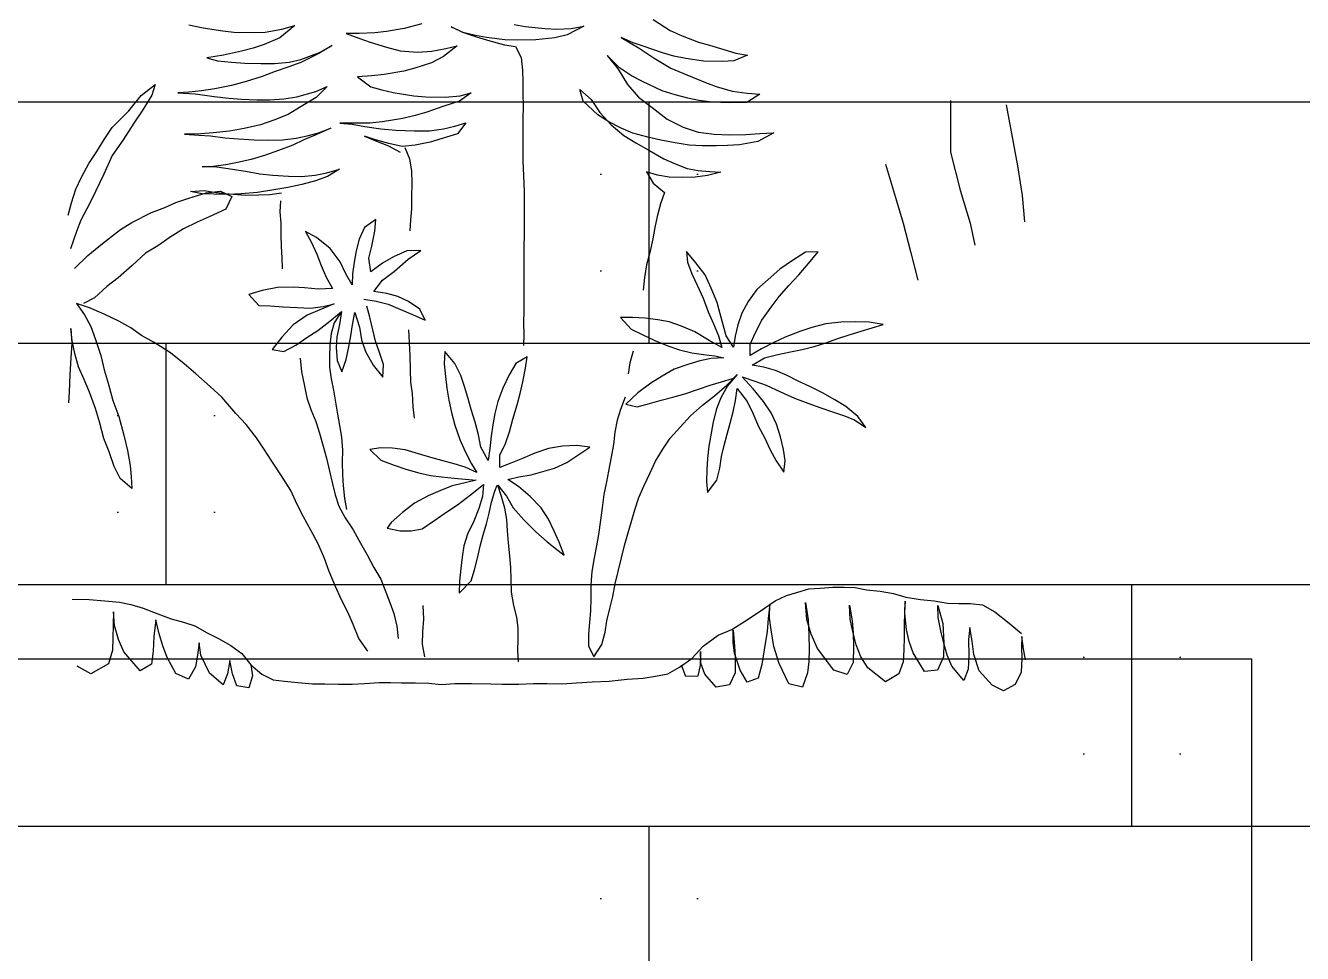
# Model space of a CAD drawing. Header units: metres. Extents: x -58 to 722, y -1100 to 345.
# Drawn here: x 243.281 to 243.81, y -484.173 to -483.789 of the extents above; entities that cross this region are included whole.
import ezdxf

# ---------------------------------------------------------------- set-up
doc = ezdxf.new("R2010")
doc.units = ezdxf.units.M
doc.header["$MEASUREMENT"] = 0
for name, color, linetype in [('FSR_ARQ_005VEGETACION', 64, 'Continuous'), ('FSR_ARQ_008MOBILIARIO', 115, 'Continuous'), ('FSR_ARQ_028JARDINERAS', 133, 'Continuous')]:
    doc.layers.add(name, color=color, linetype=linetype)

# ---------------------------------------------------------------- blocks, each defined once
blk = doc.blocks.new('arbustos 01')
at = {"layer": 'FSR_ARQ_005VEGETACION', "color": 103}
for p, q in [((188.49752, -31.78922), (188.4897, -31.79434)), ((188.53535, -31.79348), (188.52948, -31.79237)), ((188.52948, -31.79237), (188.53706, -31.79633)), ((188.55638, -31.79248), (188.54719, -31.79344)), ((188.56151, -31.79157), (188.55638, -31.79248)), ((188.59045, -31.79273), (188.58487, -31.7952)), ((188.5851, -31.7952), (188.59045, -31.79273)), ((188.60394, -31.79124), (188.6121, -31.7934)), ((188.6684, -31.79371), (188.66252, -31.79211)), ((188.66252, -31.79211), (188.6693, -31.79776)), ((188.71129, -31.79169), (188.70462, -31.7931)), ((188.48423, -31.79681), (188.47662, -31.79978)), ((188.4897, -31.79434), (188.48423, -31.79681)), ((188.51234, -31.7975), (188.50392, -31.80252)), ((188.50675, -31.80009), (188.51234, -31.7975)), ((188.54193, -31.79375), (188.53535, -31.79348)), ((188.53706, -31.79633), (188.54282, -31.79769)), ((188.54719, -31.79344), (188.54193, -31.79375)), ((188.54282, -31.79769), (188.55156, -31.79864)), ((188.55156, -31.79864), (188.55993, -31.79877)), ((188.55993, -31.79877), (188.56579, -31.79869)), ((188.56579, -31.79869), (188.57426, -31.7975)), ((188.57892, -31.79731), (188.57272, -31.79907)), ((188.57426, -31.7975), (188.57939, -31.79671)), ((188.58487, -31.7952), (188.57892, -31.79731)), ((188.57939, -31.79671), (188.5851, -31.7952)), ((188.6121, -31.7934), (188.62024, -31.79484)), ((188.62024, -31.79484), (188.62563, -31.79548)), ((188.62563, -31.79548), (188.63293, -31.79574)), ((188.63296, -31.7979), (188.62784, -31.79976)), ((188.63293, -31.79574), (188.63891, -31.79578)), ((188.63891, -31.79578), (188.63296, -31.7979)), ((188.67619, -31.79504), (188.6684, -31.79371)), ((188.6693, -31.79776), (188.67651, -31.80077)), ((188.68146, -31.79532), (188.67619, -31.79504)), ((188.69054, -31.79508), (188.68146, -31.79532)), ((188.69555, -31.79454), (188.69054, -31.79508)), ((188.70462, -31.7931), (188.69555, -31.79454)), ((188.46507, -31.80316), (188.45948, -31.80479)), ((188.47162, -31.80116), (188.46507, -31.80316)), ((188.47662, -31.79978), (188.47162, -31.80116)), ((188.48807, -31.80608), (188.49331, -31.80469)), ((188.49331, -31.80469), (188.50175, -31.80171)), ((188.50392, -31.80252), (188.49704, -31.80703)), ((188.50175, -31.80171), (188.50675, -31.80009)), ((188.56093, -31.80174), (188.55825, -31.8068)), ((188.56594, -31.80096), (188.56093, -31.80174)), ((188.57272, -31.79907), (188.56594, -31.80096)), ((188.59298, -31.80262), (188.58782, -31.80138)), ((188.58782, -31.80138), (188.59398, -31.80631)), ((188.59945, -31.80385), (188.59298, -31.80262)), ((188.60603, -31.80424), (188.59945, -31.80385)), ((188.61403, -31.80365), (188.60603, -31.80424)), ((188.62022, -31.80201), (188.61403, -31.80365)), ((188.62784, -31.79976), (188.62022, -31.80201)), ((188.6511, -31.80446), (188.64532, -31.80131)), ((188.64532, -31.80131), (188.65134, -31.80494)), ((188.65975, -31.80769), (188.6511, -31.80446)), ((188.67651, -31.80077), (188.68167, -31.80249)), ((188.68167, -31.80249), (188.68707, -31.80386)), ((188.68707, -31.80386), (188.69534, -31.80566)), ((188.45948, -31.80479), (188.45411, -31.8057)), ((188.45411, -31.8057), (188.46048, -31.80825)), ((188.46048, -31.80825), (188.46563, -31.80866)), ((188.46563, -31.80866), (188.47435, -31.80842)), ((188.47435, -31.80842), (188.48258, -31.80723)), ((188.48258, -31.80723), (188.48807, -31.80608)), ((188.49704, -31.80703), (188.48946, -31.81168)), ((188.513, -31.81148), (188.51866, -31.80578)), ((188.51866, -31.80578), (188.51361, -31.81207)), ((188.55825, -31.8068), (188.55769, -31.81261)), ((188.59398, -31.80631), (188.59964, -31.80923)), ((188.59964, -31.80923), (188.6072, -31.81175)), ((188.65134, -31.80494), (188.65977, -31.80901)), ((188.66502, -31.80894), (188.65975, -31.80769)), ((188.65977, -31.80901), (188.66517, -31.81109)), ((188.67185, -31.80956), (188.66502, -31.80894)), ((188.67806, -31.80948), (188.67185, -31.80956)), ((188.68547, -31.80938), (188.67806, -31.80948)), ((188.69168, -31.80893), (188.68547, -31.80938)), ((188.69801, -31.80837), (188.69168, -31.80893)), ((188.69534, -31.80566), (188.70301, -31.80687)), ((188.70301, -31.80687), (188.69801, -31.80837)), ((188.48209, -31.81477), (188.47353, -31.81835)), ((188.48946, -31.81168), (188.48209, -31.81477)), ((188.50245, -31.81784), (188.50756, -31.81526)), ((188.50756, -31.81526), (188.513, -31.81148)), ((188.51361, -31.81207), (188.5094, -31.81918)), ((188.55769, -31.81261), (188.55752, -31.81819)), ((188.6072, -31.81175), (188.61236, -31.81312)), ((188.61236, -31.81312), (188.62135, -31.81455)), ((188.62135, -31.81455), (188.6271, -31.81519)), ((188.6271, -31.81519), (188.63368, -31.8157)), ((188.63368, -31.8157), (188.62752, -31.8202)), ((188.66517, -31.81109), (188.67154, -31.81315)), ((188.67154, -31.81315), (188.67743, -31.81546)), ((188.67743, -31.81546), (188.68487, -31.81775)), ((188.46115, -31.82222), (188.45435, -31.82315)), ((188.46853, -31.82009), (188.46115, -31.82222)), ((188.47353, -31.81835), (188.46853, -31.82009)), ((188.48747, -31.8239), (188.49342, -31.82214)), ((188.49342, -31.82214), (188.50245, -31.81784)), ((188.5094, -31.81918), (188.50434, -31.8251)), ((188.53131, -31.82151), (188.52611, -31.82612)), ((188.52971, -31.82691), (188.53131, -31.82151)), ((188.55752, -31.81819), (188.55746, -31.82327)), ((188.6224, -31.82159), (188.61716, -31.82286)), ((188.62752, -31.8202), (188.6224, -31.82159)), ((188.65277, -31.82237), (188.6476, -31.82005)), ((188.6476, -31.82005), (188.65269, -31.82512)), ((188.68487, -31.81775), (188.69159, -31.81969)), ((188.69159, -31.81969), (188.69926, -31.82114)), ((188.69926, -31.82114), (188.70549, -31.82213)), ((188.73313, -31.82432), (188.72673, -31.81914)), ((188.72673, -31.81914), (188.72835, -31.82414)), ((188.45435, -31.82315), (188.4485, -31.82359)), ((188.4485, -31.82359), (188.45441, -31.82746)), ((188.45441, -31.82746), (188.46254, -31.82758)), ((188.46254, -31.82758), (188.47042, -31.82736)), ((188.47042, -31.82736), (188.47651, -31.82656)), ((188.47651, -31.82656), (188.48163, -31.82541)), ((188.48163, -31.82541), (188.48747, -31.8239)), ((188.50434, -31.8251), (188.49807, -31.82973)), ((188.52611, -31.82612), (188.52213, -31.83215)), ((188.52298, -31.83322), (188.52971, -31.82691)), ((188.55746, -31.82327), (188.55742, -31.8291)), ((188.58634, -31.82435), (188.5813, -31.8231)), ((188.5813, -31.8231), (188.58661, -31.82686)), ((188.59328, -31.82509), (188.58634, -31.82435)), ((188.58661, -31.82686), (188.59393, -31.82915)), ((188.60212, -31.82485), (188.59328, -31.82509)), ((188.60774, -31.82442), (188.60212, -31.82485)), ((188.61716, -31.82286), (188.60774, -31.82442)), ((188.65269, -31.82512), (188.66029, -31.8298)), ((188.66153, -31.82488), (188.65277, -31.82237)), ((188.49807, -31.82973), (188.49109, -31.83509)), ((188.52213, -31.83215), (188.51695, -31.83772)), ((188.51788, -31.8364), (188.52298, -31.83322)), ((188.55742, -31.8291), (188.5575, -31.83517)), ((188.59393, -31.82915), (188.60174, -31.83191)), ((188.60174, -31.83191), (188.60714, -31.83351)), ((188.60714, -31.83351), (188.61278, -31.83487)), ((188.48373, -31.83877), (188.47683, -31.84114)), ((188.49109, -31.83509), (188.48373, -31.83877)), ((188.50684, -31.84157), (188.5123, -31.83922)), ((188.51695, -31.83772), (188.51103, -31.84259)), ((188.5123, -31.83922), (188.51788, -31.8364)), ((188.5575, -31.83517), (188.55758, -31.84099)), ((188.5888, -31.8383), (188.58376, -31.83682)), ((188.58376, -31.83682), (188.58765, -31.8419)), ((188.59407, -31.83955), (188.5888, -31.8383)), ((188.60054, -31.84053), (188.59407, -31.83955)), ((188.61278, -31.83487), (188.62224, -31.83641)), ((188.62288, -31.83963), (188.61596, -31.8402)), ((188.62224, -31.83641), (188.62799, -31.83693)), ((188.63028, -31.83858), (188.62288, -31.83963)), ((188.62799, -31.83693), (188.636, -31.83706)), ((188.636, -31.83742), (188.63028, -31.83858)), ((188.636, -31.83706), (188.64174, -31.83699)), ((188.64174, -31.83699), (188.636, -31.83742)), ((188.6516, -31.84151), (188.64583, -31.83932)), ((188.64583, -31.83932), (188.65317, -31.84257)), ((188.4485, -31.84176), (188.44204, -31.84137)), ((188.44204, -31.84137), (188.44939, -31.84545)), ((188.45496, -31.84215), (188.4485, -31.84176)), ((188.44939, -31.84545), (188.45778, -31.8469)), ((188.46238, -31.84229), (188.45496, -31.84215)), ((188.46955, -31.84207), (188.46238, -31.84229)), ((188.47683, -31.84114), (188.46955, -31.84207)), ((188.48741, -31.84601), (188.49409, -31.84485)), ((188.49409, -31.84485), (188.49993, -31.84345)), ((188.49993, -31.84345), (188.50684, -31.84157)), ((188.51103, -31.84259), (188.50546, -31.84601)), ((188.55758, -31.84099), (188.55754, -31.84732)), ((188.58765, -31.8419), (188.59461, -31.84408)), ((188.59461, -31.84408), (188.60025, -31.84568)), ((188.60025, -31.84568), (188.60709, -31.84714)), ((188.60736, -31.84056), (188.60054, -31.84053)), ((188.61596, -31.8402), (188.60736, -31.84056)), ((188.61915, -31.84638), (188.62534, -31.84462)), ((188.62487, -31.84522), (188.6194, -31.84745)), ((188.63046, -31.843), (188.62487, -31.84522)), ((188.62534, -31.84462), (188.63046, -31.843)), ((188.65676, -31.84276), (188.6516, -31.84151)), ((188.65317, -31.84257), (188.65834, -31.84465)), ((188.66179, -31.84389), (188.65676, -31.84276)), ((188.45778, -31.8469), (188.46328, -31.8473)), ((188.46328, -31.8473), (188.46843, -31.84747)), ((188.46843, -31.84747), (188.47488, -31.84738)), ((188.47488, -31.84738), (188.48097, -31.84706)), ((188.48097, -31.84706), (188.48741, -31.84601)), ((188.60709, -31.84714), (188.61307, -31.84777)), ((188.61307, -31.84777), (188.61915, -31.84638))]:
    blk.add_line(p, q, dxfattribs=at)
at = {"layer": 'FSR_ARQ_005VEGETACION', "color": 104}
for p, q in [((188.70549, -31.82213), (188.71123, -31.82277)), ((188.36064, -31.82655), (188.36066, -31.85034)), ((188.66752, -31.82576), (188.66153, -31.82488)), ((188.67399, -31.82627), (188.66752, -31.82576)), ((188.67996, -31.82619), (188.67399, -31.82627)), ((188.68701, -31.82597), (188.67996, -31.82619)), ((188.69286, -31.82541), (188.68701, -31.82597)), ((188.69955, -31.82472), (188.69286, -31.82541)), ((188.70826, -31.82353), (188.69955, -31.82472)), ((188.71626, -31.82306), (188.70826, -31.82353)), ((188.71123, -31.82277), (188.71626, -31.82306)), ((188.72835, -31.82414), (188.73275, -31.83126)), ((188.73884, -31.83129), (188.73313, -31.82432)), ((188.33511, -31.82851), (188.3299, -31.85665)), ((188.66029, -31.8298), (188.66559, -31.83296)), ((188.66559, -31.83296), (188.67208, -31.83562)), ((188.73275, -31.83126), (188.73653, -31.83706)), ((188.7466, -31.83896), (188.73884, -31.83129)), ((188.67208, -31.83562), (188.67821, -31.83781)), ((188.67821, -31.83781), (188.68576, -31.8395)), ((188.68576, -31.8395), (188.69247, -31.8406)), ((188.73653, -31.83706), (188.74154, -31.84464)), ((188.75026, -31.84453), (188.7466, -31.83896)), ((188.65834, -31.84465), (188.66339, -31.84709)), ((188.66814, -31.84464), (188.66179, -31.84389)), ((188.67483, -31.84478), (188.66814, -31.84464)), ((188.68117, -31.8447), (188.67483, -31.84478)), ((188.68846, -31.84424), (188.68117, -31.8447)), ((188.69466, -31.84368), (188.68846, -31.84424)), ((188.69247, -31.8406), (188.70001, -31.84145)), ((188.70135, -31.84287), (188.69466, -31.84368)), ((188.70001, -31.84145), (188.70576, -31.84185)), ((188.7066, -31.84244), (188.70135, -31.84287)), ((188.70576, -31.84185), (188.71329, -31.84199)), ((188.71329, -31.84199), (188.7066, -31.84244)), ((188.74154, -31.84464), (188.74654, -31.85187)), ((188.75356, -31.84998), (188.75026, -31.84453)), ((188.36066, -31.85034), (188.35621, -31.86787)), ((188.49953, -31.84944), (188.49265, -31.85347)), ((188.50546, -31.84601), (188.49953, -31.84944)), ((188.55754, -31.84732), (188.55752, -31.85451)), ((188.61179, -31.84819), (188.60968, -31.85337)), ((188.6194, -31.84745), (188.61406, -31.85027)), ((188.66339, -31.84709), (188.67, -31.84951)), ((188.67, -31.84951), (188.67589, -31.8517)), ((188.67589, -31.8517), (188.68261, -31.85364)), ((188.75734, -31.85555), (188.75356, -31.84998)), ((188.3299, -31.85665), (188.32778, -31.87025)), ((188.39058, -31.85579), (188.38562, -31.87276)), ((188.48766, -31.85557), (188.48195, -31.8578)), ((188.49265, -31.85347), (188.48766, -31.85557)), ((188.55752, -31.85451), (188.55723, -31.86108)), ((188.60968, -31.85337), (188.6088, -31.85912)), ((188.68261, -31.85364), (188.68884, -31.85511)), ((188.68884, -31.85511), (188.69424, -31.85624)), ((188.69424, -31.85624), (188.69998, -31.85688)), ((188.69939, -31.857), (188.69426, -31.85767)), ((188.70513, -31.85704), (188.69939, -31.857)), ((188.69998, -31.85688), (188.70513, -31.85704)), ((188.74654, -31.85187), (188.75036, -31.86042)), ((188.76066, -31.86184), (188.75734, -31.85555)), ((188.47157, -31.85926), (188.46644, -31.85957)), ((188.46644, -31.85957), (188.47255, -31.86104)), ((188.47683, -31.85883), (188.47157, -31.85926)), ((188.47255, -31.86104), (188.47818, -31.8618)), ((188.48195, -31.8578), (188.47683, -31.85883)), ((188.47818, -31.8618), (188.48392, -31.86196)), ((188.48392, -31.86196), (188.49026, -31.86187)), ((188.49026, -31.86187), (188.49562, -31.86085)), ((188.49562, -31.86085), (188.50063, -31.85946)), ((188.50063, -31.85946), (188.49759, -31.86464)), ((188.55723, -31.86108), (188.55697, -31.86865)), ((188.6088, -31.85912), (188.60864, -31.86462)), ((188.64766, -31.85986), (188.6419, -31.85814)), ((188.6419, -31.85814), (188.64745, -31.86153)), ((188.64745, -31.86153), (188.65297, -31.86349)), ((188.65318, -31.86086), (188.64766, -31.85986)), ((188.6594, -31.86149), (188.65318, -31.86086)), ((188.66538, -31.86141), (188.6594, -31.86149)), ((188.67254, -31.86095), (188.66538, -31.86141)), ((188.67851, -31.86027), (188.67254, -31.86095)), ((188.68519, -31.85911), (188.67851, -31.86027)), ((188.69426, -31.85767), (188.68519, -31.85911)), ((188.75036, -31.86042), (188.75417, -31.86838)), ((188.76324, -31.86742), (188.76066, -31.86184)), ((188.35621, -31.86787), (188.3517, -31.88299)), ((188.49759, -31.86464), (188.49227, -31.8689)), ((188.49227, -31.8689), (188.49413, -31.87406)), ((188.55697, -31.86865), (188.55692, -31.8746)), ((188.60864, -31.86462), (188.60872, -31.87071)), ((188.65297, -31.86349), (188.65921, -31.8652)), ((188.65921, -31.8652), (188.66569, -31.86655)), ((188.66569, -31.86655), (188.673, -31.86788)), ((188.67398, -31.86978), (188.66859, -31.86902)), ((188.673, -31.86788), (188.67958, -31.86887)), ((188.67958, -31.86887), (188.68712, -31.86948)), ((188.69667, -31.86832), (188.69145, -31.87079)), ((188.69859, -31.86885), (188.69274, -31.86953)), ((188.70326, -31.86907), (188.69667, -31.86832)), ((188.7042, -31.86805), (188.69859, -31.86885)), ((188.7113, -31.87147), (188.70326, -31.86907)), ((188.71054, -31.86845), (188.7042, -31.86805)), ((188.70506, -31.86948), (188.71054, -31.86845)), ((188.75417, -31.86838), (188.75675, -31.87373)), ((188.76524, -31.87361), (188.76324, -31.86742)), ((188.32778, -31.87025), (188.32659, -31.88238)), ((188.38562, -31.87276), (188.38246, -31.883)), ((188.49413, -31.87406), (188.49576, -31.8799)), ((188.55692, -31.8746), (188.5569, -31.88228)), ((188.60872, -31.87071), (188.6088, -31.87645)), ((188.66901, -31.8727), (188.66931, -31.87778)), ((188.679, -31.86995), (188.67398, -31.86978)), ((188.6851, -31.87011), (188.679, -31.86995)), ((188.69274, -31.86953), (188.6851, -31.87011)), ((188.68712, -31.86948), (188.69311, -31.86976)), ((188.69145, -31.87079), (188.69427, -31.87661)), ((188.69311, -31.86976), (188.6998, -31.86967)), ((188.6998, -31.86967), (188.70506, -31.86948)), ((188.71718, -31.87343), (188.7113, -31.87147)), ((188.72235, -31.87575), (188.71718, -31.87343)), ((188.75675, -31.87373), (188.76093, -31.88168)), ((188.76675, -31.87933), (188.76524, -31.87361)), ((188.49576, -31.8799), (188.49679, -31.88503)), ((188.6088, -31.87645), (188.60923, -31.88147)), ((188.66931, -31.87778), (188.6689, -31.88305)), ((188.69427, -31.87661), (188.70185, -31.88009)), ((188.70185, -31.88009), (188.70738, -31.88252)), ((188.72836, -31.87817), (188.72235, -31.87575)), ((188.73751, -31.88271), (188.72836, -31.87817)), ((188.3517, -31.88299), (188.3495, -31.8932)), ((188.38246, -31.883), (188.37889, -31.89664)), ((188.49679, -31.88503), (188.49769, -31.89015)), ((188.5569, -31.88228), (188.55698, -31.88836)), ((188.60923, -31.88147), (188.60954, -31.8866)), ((188.62568, -31.88674), (188.62524, -31.88137)), ((188.62524, -31.88137), (188.63043, -31.885)), ((188.62696, -31.89354), (188.62568, -31.88674)), ((188.63043, -31.885), (188.6329, -31.89035)), ((188.65249, -31.88961), (188.65759, -31.88679)), ((188.65759, -31.88679), (188.6548, -31.89196)), ((188.6689, -31.88305), (188.66885, -31.88831)), ((188.70738, -31.88252), (188.71376, -31.88555)), ((188.71376, -31.88555), (188.71979, -31.88941)), ((188.74269, -31.88587), (188.73751, -31.88271)), ((188.75091, -31.89233), (188.74269, -31.88587)), ((188.76093, -31.88168), (188.76291, -31.88679)), ((188.76291, -31.88679), (188.76565, -31.89476)), ((188.49769, -31.89015), (188.4991, -31.89647)), ((188.55698, -31.88836), (188.55706, -31.89369)), ((188.6329, -31.89035), (188.63429, -31.89571)), ((188.64623, -31.89471), (188.65249, -31.88961)), ((188.6548, -31.89196), (188.65236, -31.89726)), ((188.66885, -31.88831), (188.66881, -31.89381)), ((188.71979, -31.88941), (188.72558, -31.89351)), ((188.75768, -31.89786), (188.75091, -31.89233)), ((188.37889, -31.89664), (188.37578, -31.9093)), ((188.42612, -31.90158), (188.42158, -31.89613)), ((188.42158, -31.89613), (188.42748, -31.89642)), ((188.42748, -31.89642), (188.43348, -31.90018)), ((188.47787, -31.90125), (188.48214, -31.89599)), ((188.48214, -31.89599), (188.48177, -31.90101)), ((188.4991, -31.89647), (188.50061, -31.90219)), ((188.55706, -31.89369), (188.55701, -31.89964)), ((188.61031, -31.89962), (188.60452, -31.89552)), ((188.60452, -31.89552), (188.61085, -31.89567)), ((188.61085, -31.89567), (188.61699, -31.89857)), ((188.61699, -31.89857), (188.62205, -31.90137)), ((188.62835, -31.89914), (188.62696, -31.89354)), ((188.63429, -31.89571), (188.63519, -31.90096)), ((188.64153, -31.90087), (188.64623, -31.89471)), ((188.65236, -31.89726), (188.65028, -31.90243)), ((188.66881, -31.89381), (188.66852, -31.89895)), ((188.72558, -31.89351), (188.73125, -31.89678)), ((188.73125, -31.89678), (188.7373, -31.90256)), ((188.76386, -31.90387), (188.75768, -31.89786)), ((188.43053, -31.90673), (188.42612, -31.90158)), ((188.43348, -31.90018), (188.4393, -31.90419)), ((188.4393, -31.90419), (188.44457, -31.90889)), ((188.47361, -31.90682), (188.47787, -31.90125)), ((188.48177, -31.90101), (188.47974, -31.90637)), ((188.50061, -31.90219), (188.50152, -31.90803)), ((188.55701, -31.89964), (188.5571, -31.90633)), ((188.6166, -31.90504), (188.61031, -31.89962)), ((188.62205, -31.90137), (188.62748, -31.90537)), ((188.62748, -31.90537), (188.62835, -31.89914)), ((188.63519, -31.90096), (188.63598, -31.90633)), ((188.63897, -31.90629), (188.64153, -31.90087)), ((188.65028, -31.90243), (188.64808, -31.90784)), ((188.66852, -31.89895), (188.66835, -31.90409)), ((188.7373, -31.90256), (188.74383, -31.90821)), ((188.43518, -31.91175), (188.43053, -31.90673)), ((188.44457, -31.90889), (188.44977, -31.91353)), ((188.47084, -31.91287), (188.47361, -31.90682)), ((188.47974, -31.90637), (188.47733, -31.91148)), ((188.50152, -31.90803), (188.50208, -31.91388)), ((188.5571, -31.90633), (188.55706, -31.91216)), ((188.62216, -31.90926), (188.6166, -31.90504)), ((188.62605, -31.91447), (188.62216, -31.90926)), ((188.63598, -31.90633), (188.63605, -31.91135)), ((188.63605, -31.91135), (188.63897, -31.90629)), ((188.64808, -31.90784), (188.64516, -31.91313)), ((188.74383, -31.90821), (188.74903, -31.91208)), ((188.43959, -31.91683), (188.43518, -31.91175)), ((188.44977, -31.91353), (188.45375, -31.91912)), ((188.46814, -31.91948), (188.47084, -31.91287)), ((188.47733, -31.91148), (188.47456, -31.91753)), ((188.55706, -31.91216), (188.55714, -31.91773)), ((188.61509, -31.91677), (188.62009, -31.91539)), ((188.62009, -31.91539), (188.62605, -31.91447)), ((188.64516, -31.91313), (188.65162, -31.91341)), ((188.65162, -31.91341), (188.65795, -31.91272)), ((188.65795, -31.91272), (188.6632, -31.91241)), ((188.6632, -31.91241), (188.6705, -31.91255)), ((188.6705, -31.91255), (188.67745, -31.91401)), ((188.67745, -31.91401), (188.68369, -31.91584)), ((188.68369, -31.91584), (188.67898, -31.92092)), ((188.74903, -31.91208), (188.7546, -31.91739)), ((188.4437, -31.92235), (188.43959, -31.91683)), ((188.45375, -31.91912), (188.45674, -31.92447)), ((188.46666, -31.92477), (188.46814, -31.91948)), ((188.47456, -31.91753), (188.47217, -31.92389)), ((188.55714, -31.91773), (188.55709, -31.92331)), ((188.605, -31.92253), (188.6101, -31.91911)), ((188.6101, -31.91911), (188.61509, -31.91677)), ((188.61956, -31.9203), (188.61409, -31.92252)), ((188.62504, -31.91891), (188.61956, -31.9203)), ((188.63076, -31.91799), (188.62504, -31.91891)), ((188.62789, -31.92628), (188.62925, -31.92124)), ((188.64946, -31.92132), (188.64442, -31.92008)), ((188.64442, -31.92008), (188.65019, -31.92251)), ((188.6552, -31.92208), (188.64946, -31.92132)), ((188.66142, -31.92188), (188.6552, -31.92208)), ((188.66787, -31.92155), (188.66142, -31.92188)), ((188.67384, -31.92111), (188.66787, -31.92155)), ((188.67898, -31.92092), (188.67384, -31.92111)), ((188.75028, -31.92486), (188.75693, -31.92202)), ((188.7546, -31.91739), (188.75965, -31.91995)), ((188.75693, -31.92202), (188.763, -31.92002)), ((188.763, -31.92002), (188.75925, -31.92521)), ((188.44749, -31.92763), (188.4437, -31.92235)), ((188.45061, -31.93366), (188.44749, -31.92763)), ((188.45674, -31.92447), (188.45855, -31.92984)), ((188.46537, -31.92981), (188.46666, -31.92477)), ((188.47217, -31.92389), (188.46982, -31.92931)), ((188.49026, -31.92835), (188.49539, -31.92742)), ((188.49539, -31.92742), (188.50121, -31.92672)), ((188.50121, -31.92672), (188.50703, -31.92639)), ((188.50703, -31.92639), (188.51255, -31.92638)), ((188.51255, -31.92638), (188.50773, -31.93183)), ((188.55709, -31.92331), (188.55716, -31.92889)), ((188.60244, -31.9277), (188.605, -31.92253)), ((188.60838, -31.92499), (188.60244, -31.9277)), ((188.61409, -31.92252), (188.60838, -31.92499)), ((188.62653, -31.93216), (188.62789, -31.92628)), ((188.63479, -31.92415), (188.63273, -31.93088)), ((188.63594, -31.92976), (188.63479, -31.92415)), ((188.64632, -31.92818), (188.641, -31.92371)), ((188.641, -31.92371), (188.64192, -31.92968)), ((188.641, -31.92371), (188.6443, -31.92881)), ((188.65019, -31.92251), (188.6568, -31.92529)), ((188.6568, -31.92529), (188.6632, -31.92986)), ((188.73793, -31.93112), (188.74351, -31.92806)), ((188.74351, -31.92806), (188.75028, -31.92486)), ((188.75925, -31.92521), (188.75633, -31.93063)), ((188.39167, -31.92957), (188.39816, -31.92861)), ((188.39671, -31.93117), (188.39167, -31.92957)), ((188.40175, -31.93265), (188.39671, -31.93117)), ((188.39816, -31.92861), (188.40423, -31.92841)), ((188.40729, -31.93444), (188.40175, -31.93265)), ((188.40423, -31.92841), (188.41112, -31.9285)), ((188.41112, -31.9285), (188.41807, -31.92939)), ((188.41807, -31.92939), (188.42448, -31.93098)), ((188.42448, -31.93098), (188.43008, -31.93289)), ((188.43008, -31.93289), (188.43675, -31.93553)), ((188.45291, -31.93884), (188.45061, -31.93366)), ((188.45855, -31.92984), (188.45986, -31.93503)), ((188.46389, -31.93491), (188.46537, -31.92981)), ((188.46982, -31.92931), (188.46754, -31.9348)), ((188.47172, -31.93697), (188.47836, -31.93304)), ((188.47836, -31.93304), (188.48453, -31.93035)), ((188.48453, -31.93035), (188.49026, -31.92835)), ((188.50773, -31.93183), (188.50255, -31.9342)), ((188.55716, -31.92889), (188.55711, -31.93422)), ((188.61015, -31.93214), (188.6096, -31.94386)), ((188.62529, -31.93731), (188.62653, -31.93216)), ((188.63273, -31.93088), (188.63173, -31.93663)), ((188.63673, -31.93489), (188.63594, -31.92976)), ((188.64192, -31.92968), (188.64307, -31.93528)), ((188.6443, -31.92881), (188.6458, -31.93381)), ((188.6458, -31.93381), (188.64635, -31.93918)), ((188.65188, -31.93241), (188.64632, -31.92818)), ((188.65694, -31.93569), (188.65188, -31.93241)), ((188.6632, -31.92986), (188.66841, -31.93541)), ((188.73296, -31.93477), (188.73793, -31.93112)), ((188.75633, -31.93063), (188.75426, -31.93652)), ((188.76491, -31.93709), (188.76555, -31.93146)), ((188.76555, -31.93146), (188.76516, -31.93828)), ((188.41252, -31.9361), (188.40729, -31.93444)), ((188.41813, -31.93807), (188.41252, -31.9361)), ((188.42348, -31.93973), (188.41813, -31.93807)), ((188.42895, -31.94115), (188.42348, -31.93973)), ((188.43675, -31.93553), (188.44199, -31.93793)), ((188.44199, -31.93793), (188.44773, -31.94083)), ((188.45291, -31.94386), (188.45291, -31.93884)), ((188.45986, -31.93503), (188.46055, -31.94004)), ((188.46055, -31.94004), (188.46389, -31.93491)), ((188.46754, -31.9348), (188.466, -31.94027)), ((188.466, -31.94027), (188.47172, -31.93697)), ((188.49079, -31.9395), (188.48548, -31.94125)), ((188.49682, -31.93694), (188.49079, -31.9395)), ((188.50255, -31.9342), (188.49682, -31.93694)), ((188.55711, -31.93422), (188.55718, -31.9393)), ((188.62345, -31.9426), (188.62529, -31.93731)), ((188.63173, -31.93663), (188.63001, -31.94203)), ((188.63763, -31.93989), (188.63673, -31.93489)), ((188.64307, -31.93528), (188.6435, -31.94029)), ((188.64635, -31.93918), (188.64654, -31.9442)), ((188.66201, -31.93909), (188.65694, -31.93569)), ((188.66755, -31.94212), (188.66201, -31.93909)), ((188.66841, -31.93541), (188.67292, -31.94121)), ((188.71968, -31.94261), (188.72714, -31.93796)), ((188.72714, -31.93796), (188.73296, -31.93477)), ((188.75426, -31.93652), (188.75173, -31.94396)), ((188.76367, -31.94296), (188.76491, -31.93709)), ((188.76516, -31.93828), (188.76561, -31.94497)), ((188.43436, -31.94225), (188.42895, -31.94115)), ((188.4402, -31.94347), (188.43436, -31.94225)), ((188.4463, -31.945), (188.4402, -31.94347)), ((188.45198, -31.94833), (188.4463, -31.945)), ((188.44773, -31.94083), (188.45291, -31.94386)), ((188.46916, -31.94413), (188.46495, -31.945)), ((188.46495, -31.945), (188.47091, -31.94535)), ((188.47435, -31.94351), (188.46916, -31.94413)), ((188.47091, -31.94535), (188.47613, -31.94633)), ((188.47973, -31.94269), (188.47435, -31.94351)), ((188.48548, -31.94125), (188.47973, -31.94269)), ((188.50672, -31.94198), (188.50835, -31.94722)), ((188.55631, -31.94971), (188.55556, -31.94451)), ((188.55556, -31.94451), (188.56075, -31.94754)), ((188.58889, -31.94765), (188.59346, -31.94214)), ((188.59346, -31.94214), (188.59366, -31.94777)), ((188.6096, -31.94386), (188.60945, -31.95044)), ((188.62173, -31.94812), (188.62345, -31.9426)), ((188.63001, -31.94203), (188.62639, -31.9483)), ((188.63891, -31.94573), (188.63763, -31.93989)), ((188.64078, -31.95145), (188.63891, -31.94573)), ((188.6435, -31.94029), (188.64298, -31.94616)), ((188.64654, -31.9442), (188.64649, -31.94934)), ((188.66006, -31.94521), (188.65943, -31.95143)), ((188.67292, -31.94121), (188.66755, -31.94212)), ((188.71341, -31.94771), (188.71968, -31.94261)), ((188.75173, -31.94396), (188.75027, -31.95056)), ((188.76196, -31.94908), (188.76367, -31.94296)), ((188.76561, -31.94497), (188.76608, -31.95273)), ((188.43593, -31.95314), (188.44129, -31.95083)), ((188.44129, -31.95083), (188.4466, -31.94928)), ((188.4466, -31.94928), (188.45198, -31.94833)), ((188.47613, -31.94633), (188.48167, -31.94806)), ((188.48167, -31.94806), (188.48789, -31.9502)), ((188.48789, -31.9502), (188.49345, -31.95335)), ((188.50835, -31.94722), (188.50901, -31.95235)), ((188.55751, -31.95607), (188.55631, -31.94971)), ((188.56075, -31.94754), (188.56379, -31.95277)), ((188.58599, -31.95315), (188.58889, -31.94765)), ((188.59366, -31.94777), (188.59318, -31.95354)), ((188.60945, -31.95044), (188.60917, -31.95618)), ((188.62193, -31.95385), (188.62173, -31.94812)), ((188.62639, -31.9483), (188.62193, -31.95385)), ((188.64298, -31.94616), (188.64078, -31.95145)), ((188.64649, -31.94934), (188.64572, -31.95461)), ((188.65943, -31.95143), (188.65819, -31.95731)), ((188.70809, -31.95233), (188.71341, -31.94771)), ((188.75027, -31.95056), (188.74844, -31.95668)), ((188.75941, -31.95498), (188.76196, -31.94908)), ((188.42546, -31.95818), (188.43082, -31.95575)), ((188.43082, -31.95575), (188.43593, -31.95314)), ((188.45078, -31.95566), (188.4456, -31.95759)), ((188.45664, -31.95379), (188.45078, -31.95566)), ((188.45151, -31.95919), (188.45664, -31.95379)), ((188.46357, -31.9576), (188.45892, -31.95258)), ((188.45892, -31.95258), (188.46327, -31.95785)), ((188.46603, -31.95608), (188.46099, -31.95447)), ((188.47138, -31.95762), (188.46603, -31.95608)), ((188.49345, -31.95335), (188.49864, -31.95663)), ((188.49864, -31.95663), (188.50453, -31.96113)), ((188.55883, -31.96145), (188.55751, -31.95607)), ((188.56379, -31.95277), (188.56679, -31.95892)), ((188.58438, -31.95819), (188.58599, -31.95315)), ((188.59318, -31.95354), (188.59251, -31.95901)), ((188.60917, -31.95618), (188.60852, -31.96133)), ((188.64572, -31.95461), (188.6446, -31.95988)), ((188.65819, -31.95731), (188.65696, -31.96342)), ((188.70136, -31.95816), (188.70809, -31.95233)), ((188.74844, -31.95668), (188.74615, -31.9646)), ((188.75698, -31.96075), (188.75941, -31.95498)), ((188.76608, -31.95273), (188.7663, -31.96062)), ((188.4139, -31.96435), (188.41955, -31.96111)), ((188.41955, -31.96111), (188.42546, -31.95818)), ((188.43895, -31.9606), (188.43248, -31.9636)), ((188.4456, -31.95759), (188.43895, -31.9606)), ((188.44676, -31.96508), (188.45151, -31.95919)), ((188.45888, -31.95903), (188.45432, -31.96504)), ((188.4597, -31.96459), (188.45888, -31.95903)), ((188.46327, -31.95785), (188.46644, -31.96332)), ((188.46928, -31.96248), (188.46357, -31.9576)), ((188.46644, -31.96332), (188.46837, -31.96844)), ((188.47479, -31.96674), (188.46928, -31.96248)), ((188.47661, -31.95934), (188.47138, -31.95762)), ((188.48303, -31.96155), (188.47661, -31.95934)), ((188.48844, -31.96309), (188.48303, -31.96155)), ((188.49385, -31.9645), (188.48844, -31.96309)), ((188.50453, -31.96113), (188.51018, -31.96632)), ((188.5104, -31.96302), (188.51263, -31.96873)), ((188.5602, -31.96657), (188.55883, -31.96145)), ((188.56679, -31.95892), (188.56898, -31.96503)), ((188.58124, -31.96877), (188.58284, -31.96329)), ((188.58284, -31.96329), (188.58438, -31.95819)), ((188.59251, -31.95901), (188.59159, -31.96447)), ((188.60852, -31.96133), (188.60812, -31.96755)), ((188.6446, -31.95988), (188.64372, -31.96539)), ((188.68957, -31.97063), (188.69605, -31.96313)), ((188.69605, -31.96313), (188.70136, -31.95816)), ((188.75421, -31.96832), (188.75698, -31.96075)), ((188.7663, -31.96062), (188.76661, -31.96564)), ((188.4034, -31.97193), (188.40885, -31.96733)), ((188.40885, -31.96733), (188.4139, -31.96435)), ((188.42039, -31.96804), (188.41509, -31.96978)), ((188.42631, -31.96591), (188.42039, -31.96804)), ((188.43248, -31.9636), (188.42631, -31.96591)), ((188.44317, -31.97027), (188.44676, -31.96508)), ((188.45432, -31.96504), (188.45172, -31.97046)), ((188.4607, -31.96978), (188.4597, -31.96459)), ((188.46837, -31.96844), (188.46988, -31.97437)), ((188.48038, -31.97163), (188.47479, -31.96674)), ((188.4992, -31.96598), (188.49385, -31.9645)), ((188.50493, -31.96757), (188.4992, -31.96598)), ((188.51018, -31.96632), (188.50493, -31.96757)), ((188.51263, -31.96873), (188.51413, -31.97373)), ((188.56215, -31.97318), (188.5602, -31.96657)), ((188.56898, -31.96503), (188.57036, -31.97065)), ((188.5794, -31.97462), (188.58124, -31.96877)), ((188.59159, -31.96447), (188.59043, -31.97007)), ((188.60812, -31.96755), (188.6076, -31.9727)), ((188.64372, -31.96539), (188.64284, -31.9709)), ((188.65512, -31.96871), (188.65281, -31.97435)), ((188.65696, -31.96342), (188.65512, -31.96871)), ((188.74615, -31.9646), (188.74351, -31.97205)), ((188.75238, -31.97444), (188.75421, -31.96832)), ((188.39963, -31.97712), (188.4034, -31.97193)), ((188.40485, -31.97346), (188.39963, -31.97712)), ((188.4099, -31.97153), (188.40485, -31.97346)), ((188.41509, -31.96978), (188.4099, -31.97153)), ((188.44082, -31.97551), (188.44317, -31.97027)), ((188.45172, -31.97046), (188.44908, -31.97657)), ((188.46208, -31.97503), (188.4607, -31.96978)), ((188.46351, -31.9801), (188.46208, -31.97503)), ((188.46988, -31.97437), (188.47082, -31.97969)), ((188.48516, -31.97689), (188.48038, -31.97163)), ((188.51413, -31.97373), (188.51516, -31.97921)), ((188.56371, -31.97905), (188.56215, -31.97318)), ((188.57036, -31.97065), (188.57129, -31.97578)), ((188.57799, -31.9804), (188.5794, -31.97462)), ((188.59043, -31.97007), (188.58884, -31.97592)), ((188.64284, -31.9709), (188.64183, -31.97618)), ((188.65281, -31.97435), (188.65108, -31.97964)), ((188.68486, -31.97571), (188.68957, -31.97063)), ((188.74351, -31.97205), (188.74111, -31.98057)), ((188.75034, -31.98212), (188.75238, -31.97444)), ((188.43892, -31.9813), (188.44082, -31.97551)), ((188.44908, -31.97657), (188.44636, -31.98169)), ((188.46494, -31.98535), (188.46351, -31.9801)), ((188.47082, -31.97969), (188.47189, -31.98562)), ((188.48969, -31.98197), (188.48516, -31.97689)), ((188.51516, -31.97921), (188.51584, -31.98482)), ((188.56552, -31.98441), (188.56371, -31.97905)), ((188.57129, -31.97578), (188.57205, -31.9811)), ((188.57683, -31.98612), (188.57799, -31.9804)), ((188.58884, -31.97592), (188.58651, -31.98258)), ((188.64183, -31.97618), (188.64095, -31.98145)), ((188.65108, -31.97964), (188.64937, -31.98564)), ((188.68016, -31.98175), (188.68486, -31.97571)), ((188.74111, -31.98057), (188.73941, -31.98764)), ((188.43757, -31.98714), (188.43892, -31.9813)), ((188.44636, -31.98169), (188.44365, -31.98737)), ((188.46606, -31.99035), (188.46494, -31.98535)), ((188.47189, -31.98562), (188.47252, -31.99138)), ((188.49304, -31.98707), (188.48969, -31.98197)), ((188.51584, -31.98482), (188.51687, -31.99067)), ((188.52662, -31.98612), (188.53281, -31.98529)), ((188.53175, -31.98952), (188.52662, -31.98612)), ((188.53281, -31.98529), (188.53926, -31.98564)), ((188.53926, -31.98564), (188.54566, -31.98673)), ((188.54566, -31.98673), (188.55207, -31.98887)), ((188.56807, -31.98971), (188.56552, -31.98441)), ((188.57205, -31.9811), (188.57274, -31.98673)), ((188.57274, -31.98673), (188.57344, -31.99224)), ((188.57344, -31.99224), (188.57683, -31.98612)), ((188.58651, -31.98258), (188.58404, -31.98807)), ((188.61168, -31.98738), (188.61755, -31.98656)), ((188.61755, -31.98656), (188.62282, -31.98643)), ((188.62282, -31.98643), (188.62798, -31.98722)), ((188.64095, -31.98145), (188.64055, -31.98743)), ((188.64937, -31.98564), (188.64789, -31.99116)), ((188.67278, -31.99297), (188.67676, -31.98682)), ((188.67676, -31.98682), (188.68016, -31.98175)), ((188.74791, -31.98825), (188.75034, -31.98212)), ((188.43683, -31.99217), (188.43757, -31.98714)), ((188.4374, -31.99762), (188.43683, -31.99217)), ((188.44087, -31.99243), (188.4374, -31.99762)), ((188.44365, -31.98737), (188.44087, -31.99243)), ((188.46694, -31.99573), (188.46606, -31.99035)), ((188.47252, -31.99138), (188.47284, -31.9964)), ((188.49653, -31.9926), (188.49304, -31.98707)), ((188.49902, -31.99821), (188.49653, -31.9926)), ((188.51687, -31.99067), (188.51803, -31.9971)), ((188.53725, -31.9931), (188.53175, -31.98952)), ((188.55207, -31.98887), (188.55775, -31.99134)), ((188.55775, -31.99134), (188.56304, -31.99344)), ((188.56815, -31.99541), (188.56807, -31.98971)), ((188.58404, -31.98807), (188.58108, -31.99369)), ((188.5892, -31.9937), (188.59476, -31.9922)), ((188.59476, -31.9922), (188.59982, -31.99089)), ((188.59982, -31.99089), (188.6055, -31.98914)), ((188.6055, -31.98914), (188.61168, -31.98738)), ((188.6229, -31.99213), (188.61673, -31.99444)), ((188.62798, -31.98722), (188.6229, -31.99213)), ((188.64055, -31.98743), (188.64063, -31.99305)), ((188.64789, -31.99116), (188.64654, -31.99715)), ((188.73941, -31.98764), (188.73831, -31.99447)), ((188.74561, -31.99497), (188.74791, -31.98825)), ((188.46832, -32.00135), (188.46694, -31.99573)), ((188.47284, -31.9964), (188.47298, -32.00185)), ((188.50189, -32.00406), (188.49902, -31.99821)), ((188.51803, -31.9971), (188.51906, -32.00211)), ((188.54299, -31.99581), (188.53725, -31.9931)), ((188.54834, -31.99735), (188.54299, -31.99581)), ((188.55369, -31.99877), (188.54834, -31.99735)), ((188.56304, -31.99344), (188.56815, -31.99541)), ((188.58108, -31.99369), (188.57872, -31.99781)), ((188.57872, -31.99781), (188.58408, -31.99526)), ((188.58408, -31.99526), (188.5892, -31.9937)), ((188.60544, -31.99794), (188.6, -31.99913)), ((188.6113, -31.99619), (188.60544, -31.99794)), ((188.61673, -31.99444), (188.6113, -31.99619)), ((188.64063, -31.99305), (188.64047, -31.99879)), ((188.64654, -31.99715), (188.64518, -32.00291)), ((188.66856, -31.99924), (188.67278, -31.99297)), ((188.73831, -31.99447), (188.73778, -31.99962)), ((188.74282, -32.00051), (188.74561, -31.99497)), ((188.47261, -32.007), (188.46832, -32.00135)), ((188.47298, -32.00185), (188.47261, -32.007)), ((188.50407, -32.00924), (188.50189, -32.00406)), ((188.51906, -32.00211), (188.52021, -32.00783)), ((188.55941, -31.99968), (188.55369, -31.99877)), ((188.5542, -32.00886), (188.55947, -32.00427)), ((188.56445, -32.00092), (188.55941, -31.99968)), ((188.55947, -32.00427), (188.56445, -32.00092)), ((188.56901, -32.00352), (188.56505, -32.00859)), ((188.56734, -32.00875), (188.56901, -32.00352)), ((188.57041, -32.00629), (188.56932, -32.00351)), ((188.58159, -32.00806), (188.57563, -32.0033)), ((188.57563, -32.0033), (188.57602, -32.00875)), ((188.58403, -32.00084), (188.57895, -32.00128)), ((188.57895, -32.00128), (188.58411, -32.00245)), ((188.58911, -32.00033), (188.58403, -32.00084)), ((188.58411, -32.00245), (188.59008, -32.00391)), ((188.59499, -31.99982), (188.58911, -32.00033)), ((188.59008, -32.00391), (188.59569, -32.00613)), ((188.6, -31.99913), (188.59499, -31.99982)), ((188.64018, -32.00381), (188.63954, -32.00968)), ((188.64047, -31.99879), (188.64018, -32.00381)), ((188.64518, -32.00291), (188.64394, -32.00807)), ((188.66435, -32.006), (188.66856, -31.99924)), ((188.73778, -31.99962), (188.7375, -32.00512)), ((188.7375, -32.00512), (188.74282, -32.00051)), ((188.506, -32.01497), (188.50407, -32.00924)), ((188.52021, -32.00783), (188.52101, -32.01404)), ((188.54907, -32.01395), (188.5542, -32.00886)), ((188.56505, -32.00859), (188.56196, -32.01397)), ((188.56586, -32.0141), (188.56734, -32.00875)), ((188.57196, -32.01135), (188.57041, -32.00629)), ((188.57602, -32.00875), (188.57783, -32.01425)), ((188.5876, -32.01263), (188.58159, -32.00806)), ((188.59569, -32.00613), (188.60112, -32.00848)), ((188.60112, -32.00848), (188.60736, -32.01186)), ((188.63954, -32.00968), (188.63865, -32.01483)), ((188.64394, -32.00807), (188.64222, -32.01323)), ((188.66145, -32.01249), (188.66435, -32.006)), ((188.50769, -32.02071), (188.506, -32.01497)), ((188.52101, -32.01404), (188.52181, -32.01965)), ((188.54579, -32.01927), (188.54907, -32.01395)), ((188.56196, -32.01397), (188.55714, -32.01949)), ((188.56494, -32.01938), (188.56586, -32.0141)), ((188.57302, -32.01642), (188.57196, -32.01135)), ((188.57783, -32.01425), (188.58008, -32.02017)), ((188.59298, -32.01621), (188.5876, -32.01263)), ((188.59855, -32.01998), (188.59298, -32.01621)), ((188.60736, -32.01186), (188.61293, -32.01612)), ((188.61293, -32.01612), (188.61814, -32.02083)), ((188.64222, -32.01323), (188.6393, -32.01865)), ((188.65854, -32.01815), (188.66145, -32.01249)), ((188.50919, -32.02602), (188.50769, -32.02071)), ((188.52181, -32.01965), (188.52273, -32.02621)), ((188.54308, -32.02476), (188.54579, -32.01927)), ((188.55714, -32.01949), (188.55157, -32.02501)), ((188.56458, -32.02465), (188.56494, -32.01938)), ((188.57421, -32.02142), (188.57302, -32.01642)), ((188.57583, -32.02648), (188.57421, -32.02142)), ((188.58008, -32.02017), (188.58295, -32.02608)), ((188.60393, -32.02362), (188.59855, -32.01998)), ((188.61814, -32.02083), (188.62004, -32.0234)), ((188.6393, -32.01865), (188.63567, -32.02408)), ((188.65516, -32.02429), (188.65854, -32.01815)), ((188.51069, -32.03133), (188.50919, -32.02602)), ((188.52273, -32.02621), (188.52364, -32.03146)), ((188.54079, -32.02987), (188.54308, -32.02476)), ((188.55157, -32.02501), (188.5463, -32.02961)), ((188.5641, -32.03017), (188.56458, -32.02465)), ((188.57714, -32.03173), (188.57583, -32.02648)), ((188.58295, -32.02608), (188.5847, -32.03157)), ((188.60896, -32.02467), (188.60393, -32.02362)), ((188.61398, -32.0246), (188.60896, -32.02467)), ((188.62004, -32.0234), (188.61398, -32.0246)), ((188.63567, -32.02408), (188.63217, -32.03022)), ((188.65178, -32.03055), (188.65516, -32.02429)), ((188.51219, -32.03695), (188.51069, -32.03133)), ((188.52364, -32.03146), (188.52467, -32.03706)), ((188.53852, -32.03585), (188.54079, -32.02987)), ((188.54127, -32.03358), (188.53852, -32.03585)), ((188.5463, -32.02961), (188.54127, -32.03358)), ((188.5635, -32.03607), (188.5641, -32.03017)), ((188.57845, -32.03717), (188.57714, -32.03173)), ((188.5847, -32.03157), (188.58545, -32.0367)), ((188.63217, -32.03022), (188.62913, -32.03564)), ((188.64876, -32.03729), (188.65178, -32.03055)), ((188.51364, -32.04332), (188.51219, -32.03695)), ((188.52467, -32.03706), (188.52572, -32.04338)), ((188.56307, -32.04147), (188.5635, -32.03607)), ((188.5797, -32.04248), (188.57845, -32.03717)), ((188.58545, -32.0367), (188.58614, -32.0419)), ((188.62913, -32.03564), (188.6261, -32.04154)), ((188.64669, -32.04329), (188.64876, -32.03729)), ((188.51496, -32.049), (188.51364, -32.04332)), ((188.52572, -32.04338), (188.52616, -32.04947)), ((188.56296, -32.04693), (188.56307, -32.04147)), ((188.58138, -32.0476), (188.5797, -32.04248)), ((188.58614, -32.0419), (188.58665, -32.04778)), ((188.6261, -32.04154), (188.62295, -32.04684)), ((188.64367, -32.05015), (188.64669, -32.04329)), ((188.40453, -32.05061), (188.39936, -32.05171)), ((188.40972, -32.05054), (188.40453, -32.05061)), ((188.41491, -32.05046), (188.40972, -32.05054)), ((188.42063, -32.05091), (188.41491, -32.05046)), ((188.42583, -32.05135), (188.42063, -32.05091)), ((188.43104, -32.05284), (188.42583, -32.05135)), ((188.51615, -32.05475), (188.51496, -32.049)), ((188.52616, -32.04947), (188.52624, -32.05557)), ((188.56273, -32.05282), (188.56296, -32.04693)), ((188.58685, -32.05336), (188.58138, -32.0476)), ((188.58665, -32.04778), (188.58685, -32.05336)), ((188.62295, -32.04684), (188.61867, -32.05754)), ((188.64112, -32.05604), (188.64367, -32.05015)), ((188.36828, -32.05681), (188.36206, -32.05793)), ((188.3745, -32.0562), (188.36828, -32.05681)), ((188.38123, -32.05507), (188.3745, -32.0562)), ((188.38692, -32.05344), (188.38123, -32.05507)), ((188.38172, -32.06258), (188.38164, -32.05689)), ((188.38164, -32.05689), (188.38193, -32.06215)), ((188.39313, -32.05232), (188.38692, -32.05344)), ((188.39936, -32.05171), (188.39313, -32.05232)), ((188.43625, -32.05433), (188.43104, -32.05284)), ((188.44147, -32.05685), (188.43625, -32.05433)), ((188.44881, -32.06194), (188.44147, -32.05685)), ((188.51747, -32.06037), (188.51615, -32.05475)), ((188.52624, -32.05557), (188.52644, -32.06142)), ((188.5617, -32.05903), (188.56273, -32.05282)), ((188.63798, -32.0623), (188.64112, -32.05604)), ((188.74983, -32.05682), (188.74309, -32.05743)), ((188.75709, -32.0562), (188.74983, -32.05682)), ((188.76488, -32.05609), (188.75709, -32.0562)), ((188.34031, -32.06186), (188.33364, -32.06714)), ((188.34598, -32.05867), (188.34031, -32.06186)), ((188.35168, -32.05807), (188.34598, -32.05867)), ((188.35687, -32.058), (188.35168, -32.05807)), ((188.36206, -32.05793), (188.35687, -32.058)), ((188.36649, -32.05899), (188.36429, -32.06724)), ((188.36636, -32.06447), (188.36649, -32.05899)), ((188.38098, -32.06997), (188.38172, -32.06258)), ((188.38193, -32.06215), (188.38201, -32.06805)), ((188.40718, -32.05886), (188.40601, -32.06604)), ((188.40684, -32.06519), (188.40718, -32.05886)), ((188.4274, -32.05753), (188.42624, -32.06556)), ((188.42687, -32.06534), (188.4274, -32.05753)), ((188.44394, -32.06468), (188.44385, -32.05836)), ((188.44385, -32.05836), (188.44457, -32.06489)), ((188.4551, -32.06601), (188.44881, -32.06194)), ((188.51884, -32.06599), (188.51747, -32.06037)), ((188.52644, -32.06142), (188.52687, -32.06668)), ((188.56035, -32.06431), (188.5617, -32.05903)), ((188.60351, -32.05894), (188.60324, -32.06528)), ((188.61695, -32.06258), (188.61559, -32.06846)), ((188.61867, -32.05754), (188.61695, -32.06258)), ((188.63566, -32.06771), (188.63798, -32.0623)), ((188.72552, -32.06286), (188.71932, -32.06502)), ((188.73223, -32.06017), (188.72552, -32.06286)), ((188.73792, -32.05854), (188.73223, -32.06017)), ((188.74309, -32.05743), (188.73792, -32.05854)), ((188.74544, -32.06818), (188.74599, -32.06185)), ((188.74599, -32.06185), (188.74607, -32.06775)), ((188.33364, -32.06714), (188.32799, -32.07189)), ((188.3507, -32.07544), (188.35188, -32.0691)), ((188.35188, -32.0691), (188.35237, -32.07457)), ((188.36429, -32.06724), (188.36378, -32.0761)), ((188.36518, -32.0706), (188.36636, -32.06447)), ((188.38201, -32.06805), (188.38208, -32.07375)), ((188.40601, -32.06604), (188.40546, -32.07174)), ((188.40586, -32.07026), (188.40684, -32.06519)), ((188.42486, -32.07211), (188.42687, -32.06534)), ((188.42624, -32.06556), (188.42592, -32.07252)), ((188.44317, -32.07018), (188.44394, -32.06468)), ((188.44457, -32.06489), (188.44508, -32.07099)), ((188.46138, -32.07008), (188.4551, -32.06601)), ((188.51966, -32.07119), (188.51884, -32.06599)), ((188.52687, -32.06668), (188.5273, -32.07229)), ((188.55967, -32.06934), (188.56035, -32.06431)), ((188.60324, -32.06528), (188.60367, -32.07101)), ((188.61559, -32.06846), (188.61483, -32.07421)), ((188.633, -32.07408), (188.63566, -32.06771)), ((188.70846, -32.06828), (188.70279, -32.07147)), ((188.71363, -32.06665), (188.70846, -32.06828)), ((188.71932, -32.06502), (188.71363, -32.06665)), ((188.72483, -32.07204), (188.72643, -32.06549)), ((188.72643, -32.06549), (188.72738, -32.07327)), ((188.74363, -32.07453), (188.74544, -32.06818)), ((188.74607, -32.06775), (188.74615, -32.07407)), ((188.32713, -32.07892), (188.3279, -32.07322)), ((188.3279, -32.07322), (188.32797, -32.07827)), ((188.35237, -32.07457), (188.35226, -32.08216)), ((188.36378, -32.07631), (188.36518, -32.0706)), ((188.37979, -32.07546), (188.38098, -32.06997)), ((188.38208, -32.07375), (188.38216, -32.07923)), ((188.40405, -32.07703), (188.40586, -32.07026)), ((188.40546, -32.07174), (188.40533, -32.07765)), ((188.42199, -32.07868), (188.42486, -32.07211)), ((188.42592, -32.07252), (188.42579, -32.07905)), ((188.44201, -32.07778), (188.44317, -32.07018)), ((188.44508, -32.07099), (188.44646, -32.07941)), ((188.46067, -32.07036), (188.46014, -32.07774)), ((188.46074, -32.07584), (188.46067, -32.07036)), ((188.46764, -32.07259), (188.46138, -32.07008)), ((188.47446, -32.07769), (188.46764, -32.07259)), ((188.52116, -32.07687), (188.51966, -32.07119)), ((188.5273, -32.07229), (188.52737, -32.07755)), ((188.55974, -32.07467), (188.55967, -32.06934)), ((188.55981, -32.07969), (188.55974, -32.07467)), ((188.60367, -32.07101), (188.60387, -32.07675)), ((188.6289, -32.07999), (188.633, -32.07408)), ((188.69764, -32.07414), (188.69197, -32.07733)), ((188.70279, -32.07147), (188.69764, -32.07414)), ((188.72322, -32.07755), (188.72483, -32.07204)), ((188.72738, -32.07327), (188.72768, -32.08001)), ((188.74118, -32.08025), (188.74363, -32.07453)), ((188.74615, -32.07407), (188.74644, -32.07955)), ((188.32615, -32.08399), (188.32713, -32.07892)), ((188.32797, -32.07827), (188.32783, -32.08334)), ((188.34994, -32.08156), (188.3507, -32.07544)), ((188.36217, -32.08182), (188.36378, -32.07631)), ((188.36378, -32.0761), (188.36386, -32.08264)), ((188.3726, -32.08926), (188.37796, -32.08076)), ((188.37796, -32.08076), (188.37979, -32.07546)), ((188.38216, -32.07923), (188.38245, -32.08491)), ((188.40202, -32.08254), (188.40405, -32.07703)), ((188.40533, -32.07765), (188.40543, -32.08523)), ((188.41433, -32.0887), (188.42199, -32.07868)), ((188.42579, -32.07905), (188.42587, -32.08475)), ((188.43958, -32.08561), (188.44201, -32.07778)), ((188.44646, -32.07941), (188.4476, -32.08614)), ((188.45755, -32.08874), (188.46018, -32.08091)), ((188.46014, -32.07774), (188.45978, -32.08281)), ((188.46018, -32.08091), (188.46074, -32.07584)), ((188.47973, -32.08333), (188.47446, -32.07769)), ((188.47563, -32.08555), (188.47577, -32.08006)), ((188.47577, -32.08006), (188.47585, -32.08639)), ((188.52493, -32.0826), (188.52116, -32.07687)), ((188.52737, -32.07755), (188.52493, -32.0826)), ((188.55951, -32.0849), (188.55981, -32.07969)), ((188.60387, -32.07675), (188.60275, -32.08262)), ((188.69197, -32.07733), (188.68683, -32.08103)), ((188.70578, -32.08179), (188.70655, -32.07609)), ((188.70655, -32.07609), (188.70726, -32.08177)), ((188.72119, -32.08284), (188.72322, -32.07755)), ((188.72768, -32.08001), (188.7284, -32.08591)), ((188.73371, -32.089), (188.74118, -32.08025)), ((188.74644, -32.07955), (188.74821, -32.08585)), ((188.32783, -32.08334), (188.32812, -32.08966)), ((188.34751, -32.08897), (188.34994, -32.08156)), ((188.35226, -32.08216), (188.35256, -32.08827)), ((188.36013, -32.0869), (188.36217, -32.08182)), ((188.36386, -32.08264), (188.36669, -32.08871)), ((188.38245, -32.08491), (188.38442, -32.09037)), ((188.39872, -32.08764), (188.40202, -32.08254)), ((188.40543, -32.08523), (188.40824, -32.09068)), ((188.42587, -32.08475), (188.42657, -32.09001)), ((188.43507, -32.09495), (188.43958, -32.08561)), ((188.4476, -32.08614), (188.44916, -32.09244)), ((188.45978, -32.08281), (188.45988, -32.08998)), ((188.4738, -32.09063), (188.47563, -32.08555)), ((188.47585, -32.08639), (188.47698, -32.09143)), ((188.4855, -32.0874), (188.47973, -32.08333)), ((188.48246, -32.09157), (188.4845, -32.08648)), ((188.68275, -32.08628), (188.67761, -32.0905)), ((188.68275, -32.08628), (188.68188, -32.09139)), ((188.68683, -32.08103), (188.68275, -32.08628)), ((188.69114, -32.09042), (188.69233, -32.08429)), ((188.69233, -32.08429), (188.69346, -32.09039)), ((188.70168, -32.09006), (188.70578, -32.08179)), ((188.70726, -32.08177), (188.70818, -32.08724)), ((188.71728, -32.09027), (188.72119, -32.08284)), ((188.7284, -32.08591), (188.73371, -32.089)), ((188.74821, -32.08585), (188.75628, -32.09038)), ((188.32812, -32.08966), (188.33094, -32.09531)), ((188.34148, -32.09559), (188.34751, -32.08897)), ((188.35256, -32.08827), (188.35453, -32.09351)), ((188.35453, -32.09351), (188.36013, -32.0869)), ((188.36669, -32.08871), (188.3726, -32.08926)), ((188.38442, -32.09037), (188.39058, -32.09408)), ((188.39058, -32.09408), (188.39872, -32.08764)), ((188.40824, -32.09068), (188.41433, -32.0887)), ((188.42657, -32.09001), (188.42877, -32.09651)), ((188.44916, -32.09244), (188.45425, -32.09427)), ((188.45425, -32.09427), (188.45755, -32.08874)), ((188.45988, -32.08998), (188.46249, -32.09542)), ((188.46861, -32.0966), (188.4738, -32.09063)), ((188.47698, -32.09143), (188.48246, -32.09157)), ((188.49073, -32.09045), (188.4855, -32.0874)), ((188.49645, -32.09141), (188.49073, -32.09045)), ((188.50218, -32.09237), (188.49645, -32.09141)), ((188.50945, -32.09279), (188.50218, -32.09237)), ((188.67761, -32.0905), (188.67246, -32.09317)), ((188.68188, -32.09139), (188.68364, -32.09684)), ((188.68911, -32.09593), (188.69114, -32.09042)), ((188.69346, -32.09039), (188.69543, -32.09542)), ((188.69543, -32.09542), (188.70168, -32.09006)), ((188.70818, -32.08724), (188.71142, -32.09288)), ((188.71142, -32.09288), (188.71728, -32.09027)), ((188.75628, -32.09038), (188.76256, -32.08692)), ((188.33094, -32.09531), (188.33625, -32.09819)), ((188.33625, -32.09819), (188.34148, -32.09559)), ((188.42877, -32.09651), (188.43507, -32.09495)), ((188.46249, -32.09542), (188.46861, -32.0966)), ((188.51777, -32.09371), (188.50945, -32.09279)), ((188.52556, -32.09413), (188.51777, -32.09371)), ((188.53283, -32.09455), (188.52556, -32.09413)), ((188.53959, -32.09497), (188.53283, -32.09455)), ((188.54633, -32.09488), (188.53959, -32.09497)), ((188.55256, -32.0948), (188.54633, -32.09488)), ((188.55932, -32.09522), (188.55256, -32.0948)), ((188.5671, -32.09512), (188.55932, -32.09522)), ((188.57229, -32.09505), (188.5671, -32.09512)), ((188.58112, -32.09493), (188.57229, -32.09505)), ((188.5889, -32.09482), (188.58112, -32.09493)), ((188.59514, -32.09526), (188.5889, -32.09482)), ((188.60084, -32.09466), (188.59514, -32.09526)), ((188.60707, -32.09458), (188.60084, -32.09466)), ((188.6133, -32.09449), (188.60707, -32.09458)), ((188.61849, -32.09442), (188.6133, -32.09449)), ((188.62368, -32.09435), (188.61849, -32.09442)), ((188.63043, -32.09478), (188.62368, -32.09435)), ((188.63615, -32.09522), (188.63043, -32.09478)), ((188.64238, -32.09514), (188.63615, -32.09522)), ((188.6486, -32.09505), (188.64238, -32.09514)), ((188.65431, -32.09497), (188.6486, -32.09505)), ((188.66105, -32.09436), (188.65431, -32.09497)), ((188.66727, -32.09376), (188.66105, -32.09436)), ((188.67246, -32.09317), (188.66727, -32.09376)), ((188.68364, -32.09684), (188.68911, -32.09593))]:
    blk.add_line(p, q, dxfattribs=at)

msp = doc.modelspace()

# ---------------------------------------------------------------- hatches: boundary and pattern name
at = {"layer": 'FSR_ARQ_008MOBILIARIO', "ltscale": 0.005}
h = msp.add_hatch(dxfattribs=at)
h.set_pattern_fill('BOARDWN', color=256, scale=0.05, pattern_type=2)
h.set_pattern_definition([(0, (241.93889, -478.3208), (0, 0.1), []), (90, (241.9389, -478.3208), (-0.2, 0.2), [0.1, -0.7]), (90, (241.9589, -478.2908), (-0.2, 0.2), [0, -0.04, 0, -0.76]), (90, (242.7189, -478.2908), (-0.2, 0.2), [0, -0.04, 0, -0.76]), (90, (242.3389, -478.2208), (-0.2, 0.2), [0.1, -0.7]), (90, (242.3189, -478.1908), (-0.2, 0.2), [0, -0.04, 0, -0.76]), (90, (242.3589, -478.1908), (-0.2, 0.2), [0, -0.04, 0, -0.76])])
h.paths.add_polyline_path([(244.33859, -482.2444), (241.83859, -482.2544), (241.83859, -484.65142), (244.33859, -484.65142)])

# ---------------------------------------------------------------- linework, layer by layer
at = {"layer": 'FSR_ARQ_028JARDINERAS', "ltscale": 0.005}
msp.add_lwpolyline([(242.38859, -484.60142), (242.38859, -484.05142), (243.78859, -484.05142), (243.78859, -484.60142), (242.38859, -484.60142)], dxfattribs=at)

# ---------------------------------------------------------------- block references
at = {"layer": 'FSR_ARQ_005VEGETACION', "xscale": -0.9, "yscale": 0.9, "zscale": 0.9}
msp.add_blockref('arbustos 01', (413.18854, -455.1762), dxfattribs=at)

doc.saveas('drawing.dxf')
